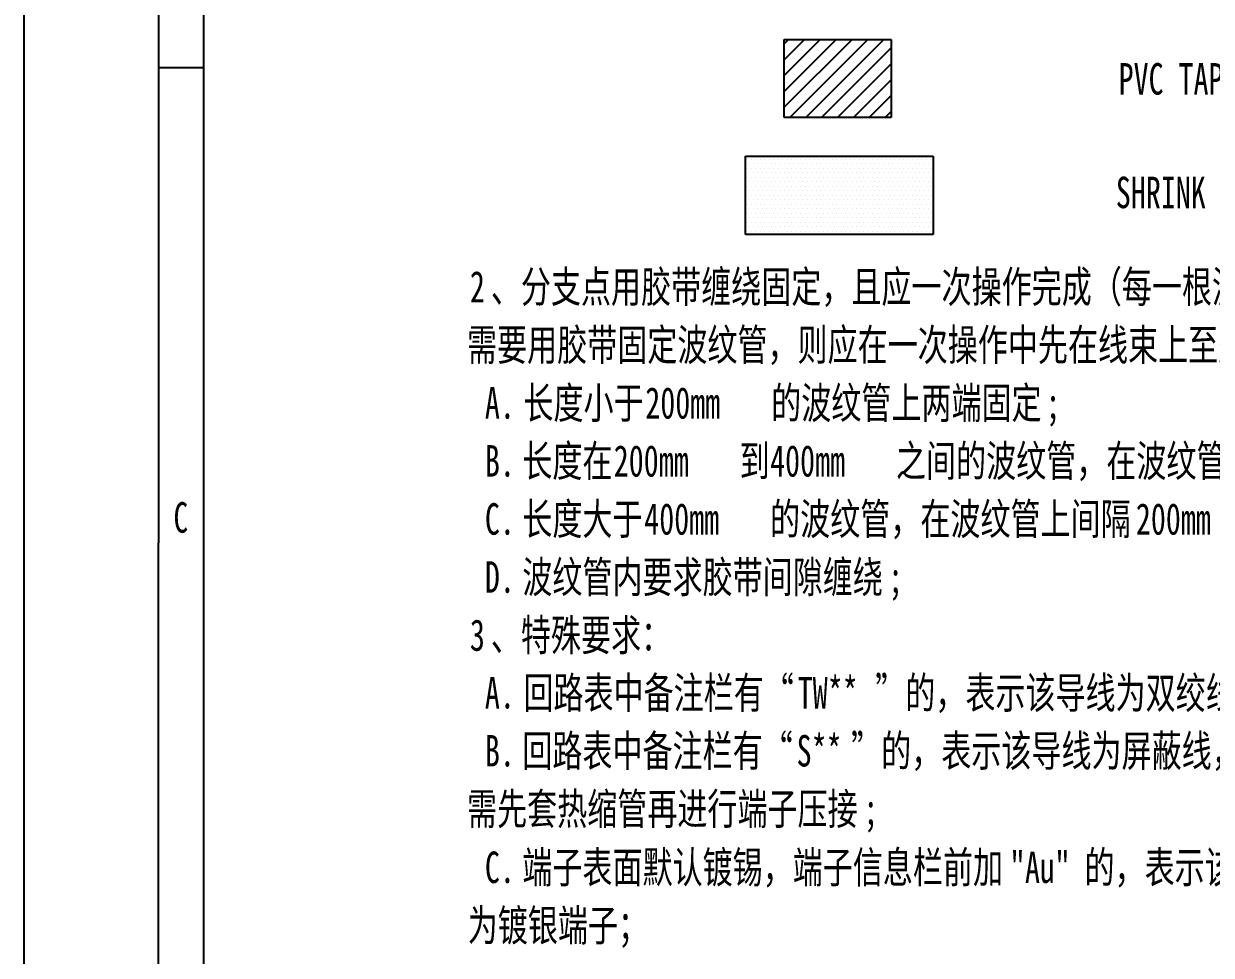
# Model space of a CAD drawing. Header units: inches. Extents: x 47316 to 59086, y 3141 to 11743.
# Drawn here: x 47316.3 to 47448.4, y 7391.5 to 7495.1 of the extents above; entities that cross this region are included whole.
import ezdxf

# ---------------------------------------------------------------- set-up
doc = ezdxf.new("R2010")
doc.units = ezdxf.units.IN
doc.header["$MEASUREMENT"] = 0
doc.styles.add('MtX_SimSun', font='')
doc.styles.get("Standard").update_dxf_attribs({"font": ''})
doc.styles.add('样式 100', font='SimSun.ttf', dxfattribs={"width": 0.7, "height": 3.5})
doc.styles.get('MtX_SimSun').set_extended_font_data('SimSun')
doc.styles.get('Standard').set_extended_font_data('SimSun')

msp = doc.modelspace()

# ---------------------------------------------------------------- linework, layer by layer
at = {"color": 0, "lineweight": -3}
for p, q in [((47316.34, 7710.2), (47316.34, 6869.2)), ((47331.34, 7690.2), (47331.34, 7437.37)), ((47336.34, 7690.2), (47336.34, 6890.2)), ((47408.46, 7493.36), (47400.93, 7485.82)), ((47406.69, 7493.36), (47400.93, 7487.59)), ((47404.93, 7493.36), (47400.93, 7489.36)), ((47403.16, 7493.36), (47400.93, 7491.12)), ((47401.39, 7493.36), (47400.93, 7492.89)), ((47400.93, 7484.67), (47400.93, 7493.36)), ((47400.93, 7493.36), (47412.83, 7493.36)), ((47410.23, 7493.36), (47401.54, 7484.67)), ((47412, 7493.36), (47403.31, 7484.67)), ((47412.83, 7493.36), (47412.83, 7484.67)), ((47412.83, 7492.42), (47405.07, 7484.67)), ((47336.34, 7490.2), (47331.34, 7490.2)), ((47412.83, 7490.66), (47406.84, 7484.67)), ((47412.83, 7488.89), (47408.61, 7484.67)), ((47412.83, 7487.12), (47410.38, 7484.67)), ((47412.83, 7484.67), (47400.93, 7484.67)), ((47412.83, 7485.35), (47412.15, 7484.67)), ((47396.62, 7471.69), (47396.62, 7480.38)), ((47396.62, 7480.38), (47417.47, 7480.38)), ((47396.74, 7480.03), (47396.74, 7480.03)), ((47396.99, 7479.53), (47396.99, 7479.53)), ((47397.24, 7480.03), (47397.24, 7480.03)), ((47397.49, 7479.53), (47397.49, 7479.53)), ((47397.74, 7480.03), (47397.74, 7480.03)), ((47397.99, 7479.53), (47397.99, 7479.53)), ((47398.24, 7480.03), (47398.24, 7480.03)), ((47398.49, 7479.53), (47398.49, 7479.53)), ((47398.74, 7480.03), (47398.74, 7480.03)), ((47398.99, 7479.53), (47398.99, 7479.53)), ((47399.24, 7480.03), (47399.24, 7480.03)), ((47399.49, 7479.53), (47399.49, 7479.53)), ((47399.74, 7480.03), (47399.74, 7480.03)), ((47399.99, 7479.53), (47399.99, 7479.53)), ((47400.24, 7480.03), (47400.24, 7480.03)), ((47400.49, 7479.53), (47400.49, 7479.53)), ((47400.74, 7480.03), (47400.74, 7480.03)), ((47400.99, 7479.53), (47400.99, 7479.53)), ((47401.24, 7480.03), (47401.24, 7480.03)), ((47401.49, 7479.53), (47401.49, 7479.53)), ((47401.74, 7480.03), (47401.74, 7480.03)), ((47401.99, 7479.53), (47401.99, 7479.53)), ((47402.24, 7480.03), (47402.24, 7480.03)), ((47402.49, 7479.53), (47402.49, 7479.53)), ((47402.74, 7480.03), (47402.74, 7480.03)), ((47402.99, 7479.53), (47402.99, 7479.53)), ((47403.24, 7480.03), (47403.24, 7480.03)), ((47403.49, 7479.53), (47403.49, 7479.53)), ((47403.74, 7480.03), (47403.74, 7480.03)), ((47403.99, 7479.53), (47403.99, 7479.53)), ((47404.24, 7480.03), (47404.24, 7480.03)), ((47404.49, 7479.53), (47404.49, 7479.53)), ((47404.74, 7480.03), (47404.74, 7480.03)), ((47404.99, 7479.53), (47404.99, 7479.53)), ((47405.24, 7480.03), (47405.24, 7480.03)), ((47405.49, 7479.53), (47405.49, 7479.53)), ((47405.74, 7480.03), (47405.74, 7480.03)), ((47405.99, 7479.53), (47405.99, 7479.53)), ((47406.24, 7480.03), (47406.24, 7480.03)), ((47406.49, 7479.53), (47406.49, 7479.53)), ((47406.74, 7480.03), (47406.74, 7480.03)), ((47406.99, 7479.53), (47406.99, 7479.53)), ((47407.24, 7480.03), (47407.24, 7480.03)), ((47407.49, 7479.53), (47407.49, 7479.53)), ((47407.74, 7480.03), (47407.74, 7480.03)), ((47407.99, 7479.53), (47407.99, 7479.53)), ((47408.24, 7480.03), (47408.24, 7480.03)), ((47408.49, 7479.53), (47408.49, 7479.53)), ((47408.74, 7480.03), (47408.74, 7480.03)), ((47408.99, 7479.53), (47408.99, 7479.53)), ((47409.24, 7480.03), (47409.24, 7480.03)), ((47409.49, 7479.53), (47409.49, 7479.53)), ((47409.74, 7480.03), (47409.74, 7480.03)), ((47409.99, 7479.53), (47409.99, 7479.53)), ((47410.24, 7480.03), (47410.24, 7480.03)), ((47410.49, 7479.53), (47410.49, 7479.53)), ((47410.74, 7480.03), (47410.74, 7480.03)), ((47410.99, 7479.53), (47410.99, 7479.53)), ((47411.24, 7480.03), (47411.24, 7480.03)), ((47411.49, 7479.53), (47411.49, 7479.53)), ((47411.74, 7480.03), (47411.74, 7480.03)), ((47411.99, 7479.53), (47411.99, 7479.53)), ((47412.24, 7480.03), (47412.24, 7480.03)), ((47412.49, 7479.53), (47412.49, 7479.53)), ((47412.74, 7480.03), (47412.74, 7480.03)), ((47412.99, 7479.53), (47412.99, 7479.53)), ((47413.24, 7480.03), (47413.24, 7480.03)), ((47413.49, 7479.53), (47413.49, 7479.53)), ((47413.74, 7480.03), (47413.74, 7480.03)), ((47413.99, 7479.53), (47413.99, 7479.53)), ((47414.24, 7480.03), (47414.24, 7480.03)), ((47414.49, 7479.53), (47414.49, 7479.53)), ((47414.74, 7480.03), (47414.74, 7480.03)), ((47414.99, 7479.53), (47414.99, 7479.53)), ((47415.24, 7480.03), (47415.24, 7480.03)), ((47415.49, 7479.53), (47415.49, 7479.53)), ((47415.74, 7480.03), (47415.74, 7480.03)), ((47415.99, 7479.53), (47415.99, 7479.53)), ((47416.24, 7480.03), (47416.24, 7480.03)), ((47416.49, 7479.53), (47416.49, 7479.53)), ((47416.74, 7480.03), (47416.74, 7480.03)), ((47416.99, 7479.53), (47416.99, 7479.53)), ((47417.24, 7480.03), (47417.24, 7480.03)), ((47417.47, 7480.38), (47417.47, 7471.69)), ((47396.74, 7479.03), (47396.74, 7479.03)), ((47396.99, 7478.53), (47396.99, 7478.53)), ((47397.24, 7479.03), (47397.24, 7479.03)), ((47397.49, 7478.53), (47397.49, 7478.53)), ((47397.74, 7479.03), (47397.74, 7479.03)), ((47397.99, 7478.53), (47397.99, 7478.53)), ((47398.24, 7479.03), (47398.24, 7479.03)), ((47398.49, 7478.53), (47398.49, 7478.53)), ((47398.74, 7479.03), (47398.74, 7479.03)), ((47398.99, 7478.53), (47398.99, 7478.53)), ((47399.24, 7479.03), (47399.24, 7479.03)), ((47399.49, 7478.53), (47399.49, 7478.53)), ((47399.74, 7479.03), (47399.74, 7479.03)), ((47399.99, 7478.53), (47399.99, 7478.53)), ((47400.24, 7479.03), (47400.24, 7479.03)), ((47400.49, 7478.53), (47400.49, 7478.53)), ((47400.74, 7479.03), (47400.74, 7479.03)), ((47400.99, 7478.53), (47400.99, 7478.53)), ((47401.24, 7479.03), (47401.24, 7479.03)), ((47401.49, 7478.53), (47401.49, 7478.53)), ((47401.74, 7479.03), (47401.74, 7479.03)), ((47401.99, 7478.53), (47401.99, 7478.53)), ((47402.24, 7479.03), (47402.24, 7479.03)), ((47402.49, 7478.53), (47402.49, 7478.53)), ((47402.74, 7479.03), (47402.74, 7479.03)), ((47402.99, 7478.53), (47402.99, 7478.53)), ((47403.24, 7479.03), (47403.24, 7479.03)), ((47403.49, 7478.53), (47403.49, 7478.53)), ((47403.74, 7479.03), (47403.74, 7479.03)), ((47403.99, 7478.53), (47403.99, 7478.53)), ((47404.24, 7479.03), (47404.24, 7479.03)), ((47404.49, 7478.53), (47404.49, 7478.53)), ((47404.74, 7479.03), (47404.74, 7479.03)), ((47404.99, 7478.53), (47404.99, 7478.53)), ((47405.24, 7479.03), (47405.24, 7479.03)), ((47405.49, 7478.53), (47405.49, 7478.53)), ((47405.74, 7479.03), (47405.74, 7479.03)), ((47405.99, 7478.53), (47405.99, 7478.53)), ((47406.24, 7479.03), (47406.24, 7479.03)), ((47406.49, 7478.53), (47406.49, 7478.53)), ((47406.74, 7479.03), (47406.74, 7479.03)), ((47406.99, 7478.53), (47406.99, 7478.53)), ((47407.24, 7479.03), (47407.24, 7479.03)), ((47407.49, 7478.53), (47407.49, 7478.53)), ((47407.74, 7479.03), (47407.74, 7479.03)), ((47407.99, 7478.53), (47407.99, 7478.53)), ((47408.24, 7479.03), (47408.24, 7479.03)), ((47408.49, 7478.53), (47408.49, 7478.53)), ((47408.74, 7479.03), (47408.74, 7479.03)), ((47408.99, 7478.53), (47408.99, 7478.53)), ((47409.24, 7479.03), (47409.24, 7479.03)), ((47409.49, 7478.53), (47409.49, 7478.53)), ((47409.74, 7479.03), (47409.74, 7479.03)), ((47409.99, 7478.53), (47409.99, 7478.53)), ((47410.24, 7479.03), (47410.24, 7479.03)), ((47410.49, 7478.53), (47410.49, 7478.53)), ((47410.74, 7479.03), (47410.74, 7479.03)), ((47410.99, 7478.53), (47410.99, 7478.53)), ((47411.24, 7479.03), (47411.24, 7479.03)), ((47411.49, 7478.53), (47411.49, 7478.53)), ((47411.74, 7479.03), (47411.74, 7479.03)), ((47411.99, 7478.53), (47411.99, 7478.53)), ((47412.24, 7479.03), (47412.24, 7479.03)), ((47412.49, 7478.53), (47412.49, 7478.53)), ((47412.74, 7479.03), (47412.74, 7479.03)), ((47412.99, 7478.53), (47412.99, 7478.53)), ((47413.24, 7479.03), (47413.24, 7479.03)), ((47413.49, 7478.53), (47413.49, 7478.53)), ((47413.74, 7479.03), (47413.74, 7479.03)), ((47413.99, 7478.53), (47413.99, 7478.53)), ((47414.24, 7479.03), (47414.24, 7479.03)), ((47414.49, 7478.53), (47414.49, 7478.53)), ((47414.74, 7479.03), (47414.74, 7479.03)), ((47414.99, 7478.53), (47414.99, 7478.53)), ((47415.24, 7479.03), (47415.24, 7479.03)), ((47415.49, 7478.53), (47415.49, 7478.53)), ((47415.74, 7479.03), (47415.74, 7479.03)), ((47415.99, 7478.53), (47415.99, 7478.53)), ((47416.24, 7479.03), (47416.24, 7479.03)), ((47416.49, 7478.53), (47416.49, 7478.53)), ((47416.74, 7479.03), (47416.74, 7479.03)), ((47416.99, 7478.53), (47416.99, 7478.53)), ((47417.24, 7479.03), (47417.24, 7479.03)), ((47396.74, 7478.03), (47396.74, 7478.03)), ((47396.74, 7477.03), (47396.74, 7477.03)), ((47396.99, 7477.53), (47396.99, 7477.53)), ((47397.24, 7478.03), (47397.24, 7478.03)), ((47397.24, 7477.03), (47397.24, 7477.03)), ((47397.49, 7477.53), (47397.49, 7477.53)), ((47397.74, 7478.03), (47397.74, 7478.03)), ((47397.74, 7477.03), (47397.74, 7477.03)), ((47397.99, 7477.53), (47397.99, 7477.53)), ((47398.24, 7478.03), (47398.24, 7478.03)), ((47398.24, 7477.03), (47398.24, 7477.03)), ((47398.49, 7477.53), (47398.49, 7477.53)), ((47398.74, 7478.03), (47398.74, 7478.03)), ((47398.74, 7477.03), (47398.74, 7477.03)), ((47398.99, 7477.53), (47398.99, 7477.53)), ((47399.24, 7478.03), (47399.24, 7478.03)), ((47399.24, 7477.03), (47399.24, 7477.03)), ((47399.49, 7477.53), (47399.49, 7477.53)), ((47399.74, 7478.03), (47399.74, 7478.03)), ((47399.74, 7477.03), (47399.74, 7477.03)), ((47399.99, 7477.53), (47399.99, 7477.53)), ((47400.24, 7478.03), (47400.24, 7478.03)), ((47400.24, 7477.03), (47400.24, 7477.03)), ((47400.49, 7477.53), (47400.49, 7477.53)), ((47400.74, 7478.03), (47400.74, 7478.03)), ((47400.74, 7477.03), (47400.74, 7477.03)), ((47400.99, 7477.53), (47400.99, 7477.53)), ((47401.24, 7478.03), (47401.24, 7478.03)), ((47401.24, 7477.03), (47401.24, 7477.03)), ((47401.49, 7477.53), (47401.49, 7477.53)), ((47401.74, 7478.03), (47401.74, 7478.03)), ((47401.74, 7477.03), (47401.74, 7477.03)), ((47401.99, 7477.53), (47401.99, 7477.53)), ((47402.24, 7478.03), (47402.24, 7478.03)), ((47402.24, 7477.03), (47402.24, 7477.03)), ((47402.49, 7477.53), (47402.49, 7477.53)), ((47402.74, 7478.03), (47402.74, 7478.03)), ((47402.74, 7477.03), (47402.74, 7477.03)), ((47402.99, 7477.53), (47402.99, 7477.53)), ((47403.24, 7478.03), (47403.24, 7478.03)), ((47403.24, 7477.03), (47403.24, 7477.03)), ((47403.49, 7477.53), (47403.49, 7477.53)), ((47403.74, 7478.03), (47403.74, 7478.03)), ((47403.74, 7477.03), (47403.74, 7477.03)), ((47403.99, 7477.53), (47403.99, 7477.53)), ((47404.24, 7478.03), (47404.24, 7478.03)), ((47404.24, 7477.03), (47404.24, 7477.03)), ((47404.49, 7477.53), (47404.49, 7477.53)), ((47404.74, 7478.03), (47404.74, 7478.03)), ((47404.74, 7477.03), (47404.74, 7477.03)), ((47404.99, 7477.53), (47404.99, 7477.53)), ((47405.24, 7478.03), (47405.24, 7478.03)), ((47405.24, 7477.03), (47405.24, 7477.03)), ((47405.49, 7477.53), (47405.49, 7477.53)), ((47405.74, 7478.03), (47405.74, 7478.03)), ((47405.74, 7477.03), (47405.74, 7477.03)), ((47405.99, 7477.53), (47405.99, 7477.53)), ((47406.24, 7478.03), (47406.24, 7478.03)), ((47406.24, 7477.03), (47406.24, 7477.03)), ((47406.49, 7477.53), (47406.49, 7477.53)), ((47406.74, 7478.03), (47406.74, 7478.03)), ((47406.74, 7477.03), (47406.74, 7477.03)), ((47406.99, 7477.53), (47406.99, 7477.53)), ((47407.24, 7478.03), (47407.24, 7478.03)), ((47407.24, 7477.03), (47407.24, 7477.03)), ((47407.49, 7477.53), (47407.49, 7477.53)), ((47407.74, 7478.03), (47407.74, 7478.03)), ((47407.74, 7477.03), (47407.74, 7477.03)), ((47407.99, 7477.53), (47407.99, 7477.53)), ((47408.24, 7478.03), (47408.24, 7478.03)), ((47408.24, 7477.03), (47408.24, 7477.03)), ((47408.49, 7477.53), (47408.49, 7477.53)), ((47408.74, 7478.03), (47408.74, 7478.03)), ((47408.74, 7477.03), (47408.74, 7477.03)), ((47408.99, 7477.53), (47408.99, 7477.53)), ((47409.24, 7478.03), (47409.24, 7478.03)), ((47409.24, 7477.03), (47409.24, 7477.03)), ((47409.49, 7477.53), (47409.49, 7477.53)), ((47409.74, 7478.03), (47409.74, 7478.03)), ((47409.74, 7477.03), (47409.74, 7477.03)), ((47409.99, 7477.53), (47409.99, 7477.53)), ((47410.24, 7478.03), (47410.24, 7478.03)), ((47410.24, 7477.03), (47410.24, 7477.03)), ((47410.49, 7477.53), (47410.49, 7477.53)), ((47410.74, 7478.03), (47410.74, 7478.03)), ((47410.74, 7477.03), (47410.74, 7477.03)), ((47410.99, 7477.53), (47410.99, 7477.53)), ((47411.24, 7478.03), (47411.24, 7478.03)), ((47411.24, 7477.03), (47411.24, 7477.03)), ((47411.49, 7477.53), (47411.49, 7477.53)), ((47411.74, 7478.03), (47411.74, 7478.03)), ((47411.74, 7477.03), (47411.74, 7477.03)), ((47411.99, 7477.53), (47411.99, 7477.53)), ((47412.24, 7478.03), (47412.24, 7478.03)), ((47412.24, 7477.03), (47412.24, 7477.03)), ((47412.49, 7477.53), (47412.49, 7477.53)), ((47412.74, 7478.03), (47412.74, 7478.03)), ((47412.74, 7477.03), (47412.74, 7477.03)), ((47412.99, 7477.53), (47412.99, 7477.53)), ((47413.24, 7478.03), (47413.24, 7478.03)), ((47413.24, 7477.03), (47413.24, 7477.03)), ((47413.49, 7477.53), (47413.49, 7477.53)), ((47413.74, 7478.03), (47413.74, 7478.03)), ((47413.74, 7477.03), (47413.74, 7477.03)), ((47413.99, 7477.53), (47413.99, 7477.53)), ((47414.24, 7478.03), (47414.24, 7478.03)), ((47414.24, 7477.03), (47414.24, 7477.03)), ((47414.49, 7477.53), (47414.49, 7477.53)), ((47414.74, 7478.03), (47414.74, 7478.03)), ((47414.74, 7477.03), (47414.74, 7477.03)), ((47414.99, 7477.53), (47414.99, 7477.53)), ((47415.24, 7478.03), (47415.24, 7478.03)), ((47415.24, 7477.03), (47415.24, 7477.03)), ((47415.49, 7477.53), (47415.49, 7477.53)), ((47415.74, 7478.03), (47415.74, 7478.03)), ((47415.74, 7477.03), (47415.74, 7477.03)), ((47415.99, 7477.53), (47415.99, 7477.53)), ((47416.24, 7478.03), (47416.24, 7478.03)), ((47416.24, 7477.03), (47416.24, 7477.03)), ((47416.49, 7477.53), (47416.49, 7477.53)), ((47416.74, 7478.03), (47416.74, 7478.03)), ((47416.74, 7477.03), (47416.74, 7477.03)), ((47416.99, 7477.53), (47416.99, 7477.53)), ((47417.24, 7478.03), (47417.24, 7478.03)), ((47417.24, 7477.03), (47417.24, 7477.03)), ((47396.74, 7476.03), (47396.74, 7476.03)), ((47396.99, 7476.53), (47396.99, 7476.53)), ((47396.99, 7475.53), (47396.99, 7475.53)), ((47397.24, 7476.03), (47397.24, 7476.03)), ((47397.49, 7476.53), (47397.49, 7476.53)), ((47397.49, 7475.53), (47397.49, 7475.53)), ((47397.74, 7476.03), (47397.74, 7476.03)), ((47397.99, 7476.53), (47397.99, 7476.53)), ((47397.99, 7475.53), (47397.99, 7475.53)), ((47398.24, 7476.03), (47398.24, 7476.03)), ((47398.49, 7476.53), (47398.49, 7476.53)), ((47398.49, 7475.53), (47398.49, 7475.53)), ((47398.74, 7476.03), (47398.74, 7476.03)), ((47398.99, 7476.53), (47398.99, 7476.53)), ((47398.99, 7475.53), (47398.99, 7475.53)), ((47399.24, 7476.03), (47399.24, 7476.03)), ((47399.49, 7476.53), (47399.49, 7476.53)), ((47399.49, 7475.53), (47399.49, 7475.53)), ((47399.74, 7476.03), (47399.74, 7476.03)), ((47399.99, 7476.53), (47399.99, 7476.53)), ((47399.99, 7475.53), (47399.99, 7475.53)), ((47400.24, 7476.03), (47400.24, 7476.03)), ((47400.49, 7476.53), (47400.49, 7476.53)), ((47400.49, 7475.53), (47400.49, 7475.53)), ((47400.74, 7476.03), (47400.74, 7476.03)), ((47400.99, 7476.53), (47400.99, 7476.53)), ((47400.99, 7475.53), (47400.99, 7475.53)), ((47401.24, 7476.03), (47401.24, 7476.03)), ((47401.49, 7476.53), (47401.49, 7476.53)), ((47401.49, 7475.53), (47401.49, 7475.53)), ((47401.74, 7476.03), (47401.74, 7476.03)), ((47401.99, 7476.53), (47401.99, 7476.53)), ((47401.99, 7475.53), (47401.99, 7475.53)), ((47402.24, 7476.03), (47402.24, 7476.03)), ((47402.49, 7476.53), (47402.49, 7476.53)), ((47402.49, 7475.53), (47402.49, 7475.53)), ((47402.74, 7476.03), (47402.74, 7476.03)), ((47402.99, 7476.53), (47402.99, 7476.53)), ((47402.99, 7475.53), (47402.99, 7475.53)), ((47403.24, 7476.03), (47403.24, 7476.03)), ((47403.49, 7476.53), (47403.49, 7476.53)), ((47403.49, 7475.53), (47403.49, 7475.53)), ((47403.74, 7476.03), (47403.74, 7476.03)), ((47403.99, 7476.53), (47403.99, 7476.53)), ((47403.99, 7475.53), (47403.99, 7475.53)), ((47404.24, 7476.03), (47404.24, 7476.03)), ((47404.49, 7476.53), (47404.49, 7476.53)), ((47404.49, 7475.53), (47404.49, 7475.53)), ((47404.74, 7476.03), (47404.74, 7476.03)), ((47404.99, 7476.53), (47404.99, 7476.53)), ((47404.99, 7475.53), (47404.99, 7475.53)), ((47405.24, 7476.03), (47405.24, 7476.03)), ((47405.49, 7476.53), (47405.49, 7476.53)), ((47405.49, 7475.53), (47405.49, 7475.53)), ((47405.74, 7476.03), (47405.74, 7476.03)), ((47405.99, 7476.53), (47405.99, 7476.53)), ((47405.99, 7475.53), (47405.99, 7475.53)), ((47406.24, 7476.03), (47406.24, 7476.03)), ((47406.49, 7476.53), (47406.49, 7476.53)), ((47406.49, 7475.53), (47406.49, 7475.53)), ((47406.74, 7476.03), (47406.74, 7476.03)), ((47406.99, 7476.53), (47406.99, 7476.53)), ((47406.99, 7475.53), (47406.99, 7475.53)), ((47407.24, 7476.03), (47407.24, 7476.03)), ((47407.49, 7476.53), (47407.49, 7476.53)), ((47407.49, 7475.53), (47407.49, 7475.53)), ((47407.74, 7476.03), (47407.74, 7476.03)), ((47407.99, 7476.53), (47407.99, 7476.53)), ((47407.99, 7475.53), (47407.99, 7475.53)), ((47408.24, 7476.03), (47408.24, 7476.03)), ((47408.49, 7476.53), (47408.49, 7476.53)), ((47408.49, 7475.53), (47408.49, 7475.53)), ((47408.74, 7476.03), (47408.74, 7476.03)), ((47408.99, 7476.53), (47408.99, 7476.53)), ((47408.99, 7475.53), (47408.99, 7475.53)), ((47409.24, 7476.03), (47409.24, 7476.03)), ((47409.49, 7476.53), (47409.49, 7476.53)), ((47409.49, 7475.53), (47409.49, 7475.53)), ((47409.74, 7476.03), (47409.74, 7476.03)), ((47409.99, 7476.53), (47409.99, 7476.53)), ((47409.99, 7475.53), (47409.99, 7475.53)), ((47410.24, 7476.03), (47410.24, 7476.03)), ((47410.49, 7476.53), (47410.49, 7476.53)), ((47410.49, 7475.53), (47410.49, 7475.53)), ((47410.74, 7476.03), (47410.74, 7476.03)), ((47410.99, 7476.53), (47410.99, 7476.53)), ((47410.99, 7475.53), (47410.99, 7475.53)), ((47411.24, 7476.03), (47411.24, 7476.03)), ((47411.49, 7476.53), (47411.49, 7476.53)), ((47411.49, 7475.53), (47411.49, 7475.53)), ((47411.74, 7476.03), (47411.74, 7476.03)), ((47411.99, 7476.53), (47411.99, 7476.53)), ((47411.99, 7475.53), (47411.99, 7475.53)), ((47412.24, 7476.03), (47412.24, 7476.03)), ((47412.49, 7476.53), (47412.49, 7476.53)), ((47412.49, 7475.53), (47412.49, 7475.53)), ((47412.74, 7476.03), (47412.74, 7476.03)), ((47412.99, 7476.53), (47412.99, 7476.53)), ((47412.99, 7475.53), (47412.99, 7475.53)), ((47413.24, 7476.03), (47413.24, 7476.03)), ((47413.49, 7476.53), (47413.49, 7476.53)), ((47413.49, 7475.53), (47413.49, 7475.53)), ((47413.74, 7476.03), (47413.74, 7476.03)), ((47413.99, 7476.53), (47413.99, 7476.53)), ((47413.99, 7475.53), (47413.99, 7475.53)), ((47414.24, 7476.03), (47414.24, 7476.03)), ((47414.49, 7476.53), (47414.49, 7476.53)), ((47414.49, 7475.53), (47414.49, 7475.53)), ((47414.74, 7476.03), (47414.74, 7476.03)), ((47414.99, 7476.53), (47414.99, 7476.53)), ((47414.99, 7475.53), (47414.99, 7475.53)), ((47415.24, 7476.03), (47415.24, 7476.03)), ((47415.49, 7476.53), (47415.49, 7476.53)), ((47415.49, 7475.53), (47415.49, 7475.53)), ((47415.74, 7476.03), (47415.74, 7476.03)), ((47415.99, 7476.53), (47415.99, 7476.53)), ((47415.99, 7475.53), (47415.99, 7475.53)), ((47416.24, 7476.03), (47416.24, 7476.03)), ((47416.49, 7476.53), (47416.49, 7476.53)), ((47416.49, 7475.53), (47416.49, 7475.53)), ((47416.74, 7476.03), (47416.74, 7476.03)), ((47416.99, 7476.53), (47416.99, 7476.53)), ((47416.99, 7475.53), (47416.99, 7475.53)), ((47417.24, 7476.03), (47417.24, 7476.03)), ((47396.74, 7475.03), (47396.74, 7475.03)), ((47396.99, 7474.53), (47396.99, 7474.53)), ((47397.24, 7475.03), (47397.24, 7475.03)), ((47397.49, 7474.53), (47397.49, 7474.53)), ((47397.74, 7475.03), (47397.74, 7475.03)), ((47397.99, 7474.53), (47397.99, 7474.53)), ((47398.24, 7475.03), (47398.24, 7475.03)), ((47398.49, 7474.53), (47398.49, 7474.53)), ((47398.74, 7475.03), (47398.74, 7475.03)), ((47398.99, 7474.53), (47398.99, 7474.53)), ((47399.24, 7475.03), (47399.24, 7475.03)), ((47399.49, 7474.53), (47399.49, 7474.53)), ((47399.74, 7475.03), (47399.74, 7475.03)), ((47399.99, 7474.53), (47399.99, 7474.53)), ((47400.24, 7475.03), (47400.24, 7475.03)), ((47400.49, 7474.53), (47400.49, 7474.53)), ((47400.74, 7475.03), (47400.74, 7475.03)), ((47400.99, 7474.53), (47400.99, 7474.53)), ((47401.24, 7475.03), (47401.24, 7475.03)), ((47401.49, 7474.53), (47401.49, 7474.53)), ((47401.74, 7475.03), (47401.74, 7475.03)), ((47401.99, 7474.53), (47401.99, 7474.53)), ((47402.24, 7475.03), (47402.24, 7475.03)), ((47402.49, 7474.53), (47402.49, 7474.53)), ((47402.74, 7475.03), (47402.74, 7475.03)), ((47402.99, 7474.53), (47402.99, 7474.53)), ((47403.24, 7475.03), (47403.24, 7475.03)), ((47403.49, 7474.53), (47403.49, 7474.53)), ((47403.74, 7475.03), (47403.74, 7475.03)), ((47403.99, 7474.53), (47403.99, 7474.53)), ((47404.24, 7475.03), (47404.24, 7475.03)), ((47404.49, 7474.53), (47404.49, 7474.53)), ((47404.74, 7475.03), (47404.74, 7475.03)), ((47404.99, 7474.53), (47404.99, 7474.53)), ((47405.24, 7475.03), (47405.24, 7475.03)), ((47405.49, 7474.53), (47405.49, 7474.53)), ((47405.74, 7475.03), (47405.74, 7475.03)), ((47405.99, 7474.53), (47405.99, 7474.53)), ((47406.24, 7475.03), (47406.24, 7475.03)), ((47406.49, 7474.53), (47406.49, 7474.53)), ((47406.74, 7475.03), (47406.74, 7475.03)), ((47406.99, 7474.53), (47406.99, 7474.53)), ((47407.24, 7475.03), (47407.24, 7475.03)), ((47407.49, 7474.53), (47407.49, 7474.53)), ((47407.74, 7475.03), (47407.74, 7475.03)), ((47407.99, 7474.53), (47407.99, 7474.53)), ((47408.24, 7475.03), (47408.24, 7475.03)), ((47408.49, 7474.53), (47408.49, 7474.53)), ((47408.74, 7475.03), (47408.74, 7475.03)), ((47408.99, 7474.53), (47408.99, 7474.53)), ((47409.24, 7475.03), (47409.24, 7475.03)), ((47409.49, 7474.53), (47409.49, 7474.53)), ((47409.74, 7475.03), (47409.74, 7475.03)), ((47409.99, 7474.53), (47409.99, 7474.53)), ((47410.24, 7475.03), (47410.24, 7475.03)), ((47410.49, 7474.53), (47410.49, 7474.53)), ((47410.74, 7475.03), (47410.74, 7475.03)), ((47410.99, 7474.53), (47410.99, 7474.53)), ((47411.24, 7475.03), (47411.24, 7475.03)), ((47411.49, 7474.53), (47411.49, 7474.53)), ((47411.74, 7475.03), (47411.74, 7475.03)), ((47411.99, 7474.53), (47411.99, 7474.53)), ((47412.24, 7475.03), (47412.24, 7475.03)), ((47412.49, 7474.53), (47412.49, 7474.53)), ((47412.74, 7475.03), (47412.74, 7475.03)), ((47412.99, 7474.53), (47412.99, 7474.53)), ((47413.24, 7475.03), (47413.24, 7475.03)), ((47413.49, 7474.53), (47413.49, 7474.53)), ((47413.74, 7475.03), (47413.74, 7475.03)), ((47413.99, 7474.53), (47413.99, 7474.53)), ((47414.24, 7475.03), (47414.24, 7475.03)), ((47414.49, 7474.53), (47414.49, 7474.53)), ((47414.74, 7475.03), (47414.74, 7475.03)), ((47414.99, 7474.53), (47414.99, 7474.53)), ((47415.24, 7475.03), (47415.24, 7475.03)), ((47415.49, 7474.53), (47415.49, 7474.53)), ((47415.74, 7475.03), (47415.74, 7475.03)), ((47415.99, 7474.53), (47415.99, 7474.53)), ((47416.24, 7475.03), (47416.24, 7475.03)), ((47416.49, 7474.53), (47416.49, 7474.53)), ((47416.74, 7475.03), (47416.74, 7475.03)), ((47416.99, 7474.53), (47416.99, 7474.53)), ((47417.24, 7475.03), (47417.24, 7475.03)), ((47396.74, 7474.03), (47396.74, 7474.03)), ((47396.74, 7473.03), (47396.74, 7473.03)), ((47396.99, 7473.53), (47396.99, 7473.53)), ((47397.24, 7474.03), (47397.24, 7474.03)), ((47397.24, 7473.03), (47397.24, 7473.03)), ((47397.49, 7473.53), (47397.49, 7473.53)), ((47397.74, 7474.03), (47397.74, 7474.03)), ((47397.74, 7473.03), (47397.74, 7473.03)), ((47397.99, 7473.53), (47397.99, 7473.53)), ((47398.24, 7474.03), (47398.24, 7474.03)), ((47398.24, 7473.03), (47398.24, 7473.03)), ((47398.49, 7473.53), (47398.49, 7473.53)), ((47398.74, 7474.03), (47398.74, 7474.03)), ((47398.74, 7473.03), (47398.74, 7473.03)), ((47398.99, 7473.53), (47398.99, 7473.53)), ((47399.24, 7474.03), (47399.24, 7474.03)), ((47399.24, 7473.03), (47399.24, 7473.03)), ((47399.49, 7473.53), (47399.49, 7473.53)), ((47399.74, 7474.03), (47399.74, 7474.03)), ((47399.74, 7473.03), (47399.74, 7473.03)), ((47399.99, 7473.53), (47399.99, 7473.53)), ((47400.24, 7474.03), (47400.24, 7474.03)), ((47400.24, 7473.03), (47400.24, 7473.03)), ((47400.49, 7473.53), (47400.49, 7473.53)), ((47400.74, 7474.03), (47400.74, 7474.03)), ((47400.74, 7473.03), (47400.74, 7473.03)), ((47400.99, 7473.53), (47400.99, 7473.53)), ((47401.24, 7474.03), (47401.24, 7474.03)), ((47401.24, 7473.03), (47401.24, 7473.03)), ((47401.49, 7473.53), (47401.49, 7473.53)), ((47401.74, 7474.03), (47401.74, 7474.03)), ((47401.74, 7473.03), (47401.74, 7473.03)), ((47401.99, 7473.53), (47401.99, 7473.53)), ((47402.24, 7474.03), (47402.24, 7474.03)), ((47402.24, 7473.03), (47402.24, 7473.03)), ((47402.49, 7473.53), (47402.49, 7473.53)), ((47402.74, 7474.03), (47402.74, 7474.03)), ((47402.74, 7473.03), (47402.74, 7473.03)), ((47402.99, 7473.53), (47402.99, 7473.53)), ((47403.24, 7474.03), (47403.24, 7474.03)), ((47403.24, 7473.03), (47403.24, 7473.03)), ((47403.49, 7473.53), (47403.49, 7473.53)), ((47403.74, 7474.03), (47403.74, 7474.03)), ((47403.74, 7473.03), (47403.74, 7473.03)), ((47403.99, 7473.53), (47403.99, 7473.53)), ((47404.24, 7474.03), (47404.24, 7474.03)), ((47404.24, 7473.03), (47404.24, 7473.03)), ((47404.49, 7473.53), (47404.49, 7473.53)), ((47404.74, 7474.03), (47404.74, 7474.03)), ((47404.74, 7473.03), (47404.74, 7473.03)), ((47404.99, 7473.53), (47404.99, 7473.53)), ((47405.24, 7474.03), (47405.24, 7474.03)), ((47405.24, 7473.03), (47405.24, 7473.03)), ((47405.49, 7473.53), (47405.49, 7473.53)), ((47405.74, 7474.03), (47405.74, 7474.03)), ((47405.74, 7473.03), (47405.74, 7473.03)), ((47405.99, 7473.53), (47405.99, 7473.53)), ((47406.24, 7474.03), (47406.24, 7474.03)), ((47406.24, 7473.03), (47406.24, 7473.03)), ((47406.49, 7473.53), (47406.49, 7473.53)), ((47406.74, 7474.03), (47406.74, 7474.03)), ((47406.74, 7473.03), (47406.74, 7473.03)), ((47406.99, 7473.53), (47406.99, 7473.53)), ((47407.24, 7474.03), (47407.24, 7474.03)), ((47407.24, 7473.03), (47407.24, 7473.03)), ((47407.49, 7473.53), (47407.49, 7473.53)), ((47407.74, 7474.03), (47407.74, 7474.03)), ((47407.74, 7473.03), (47407.74, 7473.03)), ((47407.99, 7473.53), (47407.99, 7473.53)), ((47408.24, 7474.03), (47408.24, 7474.03)), ((47408.24, 7473.03), (47408.24, 7473.03)), ((47408.49, 7473.53), (47408.49, 7473.53)), ((47408.74, 7474.03), (47408.74, 7474.03)), ((47408.74, 7473.03), (47408.74, 7473.03)), ((47408.99, 7473.53), (47408.99, 7473.53)), ((47409.24, 7474.03), (47409.24, 7474.03)), ((47409.24, 7473.03), (47409.24, 7473.03)), ((47409.49, 7473.53), (47409.49, 7473.53)), ((47409.74, 7474.03), (47409.74, 7474.03)), ((47409.74, 7473.03), (47409.74, 7473.03)), ((47409.99, 7473.53), (47409.99, 7473.53)), ((47410.24, 7474.03), (47410.24, 7474.03)), ((47410.24, 7473.03), (47410.24, 7473.03)), ((47410.49, 7473.53), (47410.49, 7473.53)), ((47410.74, 7474.03), (47410.74, 7474.03)), ((47410.74, 7473.03), (47410.74, 7473.03)), ((47410.99, 7473.53), (47410.99, 7473.53)), ((47411.24, 7474.03), (47411.24, 7474.03)), ((47411.24, 7473.03), (47411.24, 7473.03)), ((47411.49, 7473.53), (47411.49, 7473.53)), ((47411.74, 7474.03), (47411.74, 7474.03)), ((47411.74, 7473.03), (47411.74, 7473.03)), ((47411.99, 7473.53), (47411.99, 7473.53)), ((47412.24, 7474.03), (47412.24, 7474.03)), ((47412.24, 7473.03), (47412.24, 7473.03)), ((47412.49, 7473.53), (47412.49, 7473.53)), ((47412.74, 7474.03), (47412.74, 7474.03)), ((47412.74, 7473.03), (47412.74, 7473.03)), ((47412.99, 7473.53), (47412.99, 7473.53)), ((47413.24, 7474.03), (47413.24, 7474.03)), ((47413.24, 7473.03), (47413.24, 7473.03)), ((47413.49, 7473.53), (47413.49, 7473.53)), ((47413.74, 7474.03), (47413.74, 7474.03)), ((47413.74, 7473.03), (47413.74, 7473.03)), ((47413.99, 7473.53), (47413.99, 7473.53)), ((47414.24, 7474.03), (47414.24, 7474.03)), ((47414.24, 7473.03), (47414.24, 7473.03)), ((47414.49, 7473.53), (47414.49, 7473.53)), ((47414.74, 7474.03), (47414.74, 7474.03)), ((47414.74, 7473.03), (47414.74, 7473.03)), ((47414.99, 7473.53), (47414.99, 7473.53)), ((47415.24, 7474.03), (47415.24, 7474.03)), ((47415.24, 7473.03), (47415.24, 7473.03)), ((47415.49, 7473.53), (47415.49, 7473.53)), ((47415.74, 7474.03), (47415.74, 7474.03)), ((47415.74, 7473.03), (47415.74, 7473.03)), ((47415.99, 7473.53), (47415.99, 7473.53)), ((47416.24, 7474.03), (47416.24, 7474.03)), ((47416.24, 7473.03), (47416.24, 7473.03)), ((47416.49, 7473.53), (47416.49, 7473.53)), ((47416.74, 7474.03), (47416.74, 7474.03)), ((47416.74, 7473.03), (47416.74, 7473.03)), ((47416.99, 7473.53), (47416.99, 7473.53)), ((47417.24, 7474.03), (47417.24, 7474.03)), ((47417.24, 7473.03), (47417.24, 7473.03)), ((47417.47, 7471.69), (47396.62, 7471.69)), ((47396.74, 7472.03), (47396.74, 7472.03)), ((47396.99, 7472.53), (47396.99, 7472.53)), ((47397.24, 7472.03), (47397.24, 7472.03)), ((47397.49, 7472.53), (47397.49, 7472.53)), ((47397.74, 7472.03), (47397.74, 7472.03)), ((47397.99, 7472.53), (47397.99, 7472.53)), ((47398.24, 7472.03), (47398.24, 7472.03)), ((47398.49, 7472.53), (47398.49, 7472.53)), ((47398.74, 7472.03), (47398.74, 7472.03)), ((47398.99, 7472.53), (47398.99, 7472.53)), ((47399.24, 7472.03), (47399.24, 7472.03)), ((47399.49, 7472.53), (47399.49, 7472.53)), ((47399.74, 7472.03), (47399.74, 7472.03)), ((47399.99, 7472.53), (47399.99, 7472.53)), ((47400.24, 7472.03), (47400.24, 7472.03)), ((47400.49, 7472.53), (47400.49, 7472.53)), ((47400.74, 7472.03), (47400.74, 7472.03)), ((47400.99, 7472.53), (47400.99, 7472.53)), ((47401.24, 7472.03), (47401.24, 7472.03)), ((47401.49, 7472.53), (47401.49, 7472.53)), ((47401.74, 7472.03), (47401.74, 7472.03)), ((47401.99, 7472.53), (47401.99, 7472.53)), ((47402.24, 7472.03), (47402.24, 7472.03)), ((47402.49, 7472.53), (47402.49, 7472.53)), ((47402.74, 7472.03), (47402.74, 7472.03)), ((47402.99, 7472.53), (47402.99, 7472.53)), ((47403.24, 7472.03), (47403.24, 7472.03)), ((47403.49, 7472.53), (47403.49, 7472.53)), ((47403.74, 7472.03), (47403.74, 7472.03)), ((47403.99, 7472.53), (47403.99, 7472.53)), ((47404.24, 7472.03), (47404.24, 7472.03)), ((47404.49, 7472.53), (47404.49, 7472.53)), ((47404.74, 7472.03), (47404.74, 7472.03)), ((47404.99, 7472.53), (47404.99, 7472.53)), ((47405.24, 7472.03), (47405.24, 7472.03)), ((47405.49, 7472.53), (47405.49, 7472.53)), ((47405.74, 7472.03), (47405.74, 7472.03)), ((47405.99, 7472.53), (47405.99, 7472.53)), ((47406.24, 7472.03), (47406.24, 7472.03)), ((47406.49, 7472.53), (47406.49, 7472.53)), ((47406.74, 7472.03), (47406.74, 7472.03)), ((47406.99, 7472.53), (47406.99, 7472.53)), ((47407.24, 7472.03), (47407.24, 7472.03)), ((47407.49, 7472.53), (47407.49, 7472.53)), ((47407.74, 7472.03), (47407.74, 7472.03)), ((47407.99, 7472.53), (47407.99, 7472.53)), ((47408.24, 7472.03), (47408.24, 7472.03)), ((47408.49, 7472.53), (47408.49, 7472.53)), ((47408.74, 7472.03), (47408.74, 7472.03)), ((47408.99, 7472.53), (47408.99, 7472.53)), ((47409.24, 7472.03), (47409.24, 7472.03)), ((47409.49, 7472.53), (47409.49, 7472.53)), ((47409.74, 7472.03), (47409.74, 7472.03)), ((47409.99, 7472.53), (47409.99, 7472.53)), ((47410.24, 7472.03), (47410.24, 7472.03)), ((47410.49, 7472.53), (47410.49, 7472.53)), ((47410.74, 7472.03), (47410.74, 7472.03)), ((47410.99, 7472.53), (47410.99, 7472.53)), ((47411.24, 7472.03), (47411.24, 7472.03)), ((47411.49, 7472.53), (47411.49, 7472.53)), ((47411.74, 7472.03), (47411.74, 7472.03)), ((47411.99, 7472.53), (47411.99, 7472.53)), ((47412.24, 7472.03), (47412.24, 7472.03)), ((47412.49, 7472.53), (47412.49, 7472.53)), ((47412.74, 7472.03), (47412.74, 7472.03)), ((47412.99, 7472.53), (47412.99, 7472.53)), ((47413.24, 7472.03), (47413.24, 7472.03)), ((47413.49, 7472.53), (47413.49, 7472.53)), ((47413.74, 7472.03), (47413.74, 7472.03)), ((47413.99, 7472.53), (47413.99, 7472.53)), ((47414.24, 7472.03), (47414.24, 7472.03)), ((47414.49, 7472.53), (47414.49, 7472.53)), ((47414.74, 7472.03), (47414.74, 7472.03)), ((47414.99, 7472.53), (47414.99, 7472.53)), ((47415.24, 7472.03), (47415.24, 7472.03)), ((47415.49, 7472.53), (47415.49, 7472.53)), ((47415.74, 7472.03), (47415.74, 7472.03)), ((47415.99, 7472.53), (47415.99, 7472.53)), ((47416.24, 7472.03), (47416.24, 7472.03)), ((47416.49, 7472.53), (47416.49, 7472.53)), ((47416.74, 7472.03), (47416.74, 7472.03)), ((47416.99, 7472.53), (47416.99, 7472.53)), ((47417.24, 7472.03), (47417.24, 7472.03)), ((47331.34, 7390.2), (47331.34, 7437.37))]:
    msp.add_line(p, q, dxfattribs=at)

# ---------------------------------------------------------------- texts
at = {"color": 0, "lineweight": -3, "width": 0.7}
for s, height, style, p in [('PVC TAPE FOR CLIP = 捆绑式卡扣用PVC胶带缠绕固定', 3.5, '样式 100', (47438.11, 7487.24)), ('SHRINK TUBE FOR RING TERMINAL = 接地端子用热缩管保护', 3.5, '样式 100', (47437.8, 7474.6)), ('、分支点用胶带缠绕固定，且应一次操作完成（每一根波纹管上缠绕至少两圈）；', 3.5, '样式 100', (47368.29, 7464.11)), ('需要用胶带固定波纹管，则应在一次操作中先在线束上至少缠绕两圈后继续在波纹管上缠绕两圈', 3.5, '样式 100', (47365.64, 7457.65)), ('的波纹管上两端固定', 3.5, '样式 100', (47399.47, 7451.19)), (';', 3.5, '样式 100', (47429.98, 7451.19)), ('之间的波纹管，在波纹管中心打点固定，胶带缠绕两圈', 3.5, '样式 100', (47413.35, 7444.74)), ('C', 3.4, 'MtX_SimSun', (47333, 7438.5)), ('的波纹管，在波纹管上间隔', 3.5, '样式 100', (47399.35, 7438.28))]:
    msp.add_text(s, height=height, dxfattribs=dict(at, style=style)).set_placement(p)
for s, p in [('2', (47365.96, 7464.11)), (' A.', (47365.96, 7451.19)), ('长度小于', (47371.91, 7451.19)), ('200mm', (47385.47, 7451.19)), (' B.', (47365.96, 7444.74)), ('长度在', (47371.79, 7444.74)), ('200mm', (47381.96, 7444.74)), ('到', (47395.96, 7444.74)), ('400mm', (47399.35, 7444.74)), (' C.', (47365.96, 7438.28)), ('长度大于', (47371.79, 7438.28)), ('400mm', (47385.35, 7438.28)), ('200mm', (47440.03, 7438.28)), ('波纹管内要求胶带间隙缠绕', (47371.79, 7431.82)), (' D.', (47365.96, 7431.82)), (';', (47412.47, 7431.82)), ('、特殊要求：', (47368.29, 7425.36)), ('3', (47365.96, 7425.36)), ('回路表中备注栏有“', (47371.91, 7418.94)), ('TW**', (47402.42, 7418.94)), ('”的，表示该导线为双绞线，同一编号为绞缠在一起；', (47411.05, 7418.94)), (' A.', (47365.96, 7418.94)), (' B.', (47365.96, 7412.49)), ('回路表中备注栏有“', (47371.79, 7412.49)), ('S**', (47402.3, 7412.49)), ('”的，表示该导线为屏蔽线，同一编号为同一屏蔽线，其中屏蔽层接地线', (47408.37, 7412.49)), ('需先套热缩管再进行端子压接', (47365.64, 7406.03)), (';', (47409.71, 7406.03)), (' C.', (47365.96, 7399.53)), ('端子表面默认镀锡，端子信息栏前加', (47371.79, 7399.53)), ('"Au"', (47426.03, 7399.53)), ('的，表示该端子为镀金端子；加“', (47434.32, 7399.53)), ('为镀银端子；', (47365.72, 7393.07))]:
    msp.add_text(s, height=3.5, dxfattribs=at).set_placement(p)

doc.saveas('drawing.dxf')
